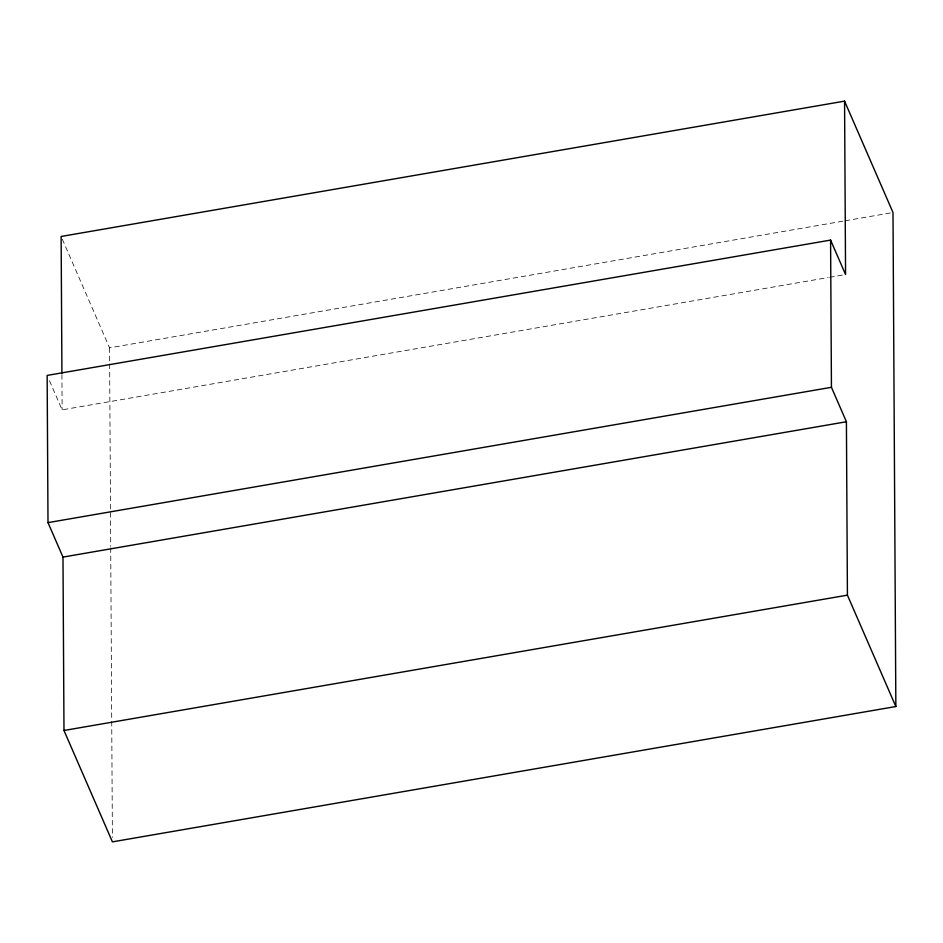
<?xml version="1.0" encoding="UTF-8"?>
<svg xmlns="http://www.w3.org/2000/svg" width="943" height="943" viewBox="0 0 943 943"><rect width="100%" height="100%" fill="white"/><g stroke="black" fill="none" stroke-linecap="round" stroke-linejoin="round"><path stroke-width="0.71" stroke-dasharray="4.71 3.54" d="M62.297 239.157L109.553 347.849L843.667 221.039M845.117 220.792L891.548 212.764M49.449 380.724L62.132 409.863L828.154 277.537M829.604 277.289L844.115 274.778M109.553 347.849L109.647 362.56M109.647 364.022L110.708 546.339M110.708 547.812L111.71 719.839M111.722 721.301L112.394 837.455M61.92 374.595L62.132 409.863"/><path stroke-width="1.41" d="M844.563 101.137L845.565 274.531L830.583 240.088L47.15 375.42L47.999 522.634L62.981 557.089L63.983 730.483L112.417 841.863L895.85 706.531L892.997 212.517L844.563 101.137L61.13 236.469L61.92 373.133M47.999 522.634L831.443 387.302L846.413 421.745L847.415 595.151L895.85 706.531M62.981 557.089L846.413 421.745M63.983 730.483L847.415 595.151M830.583 240.088L831.443 387.302"/></g></svg>
